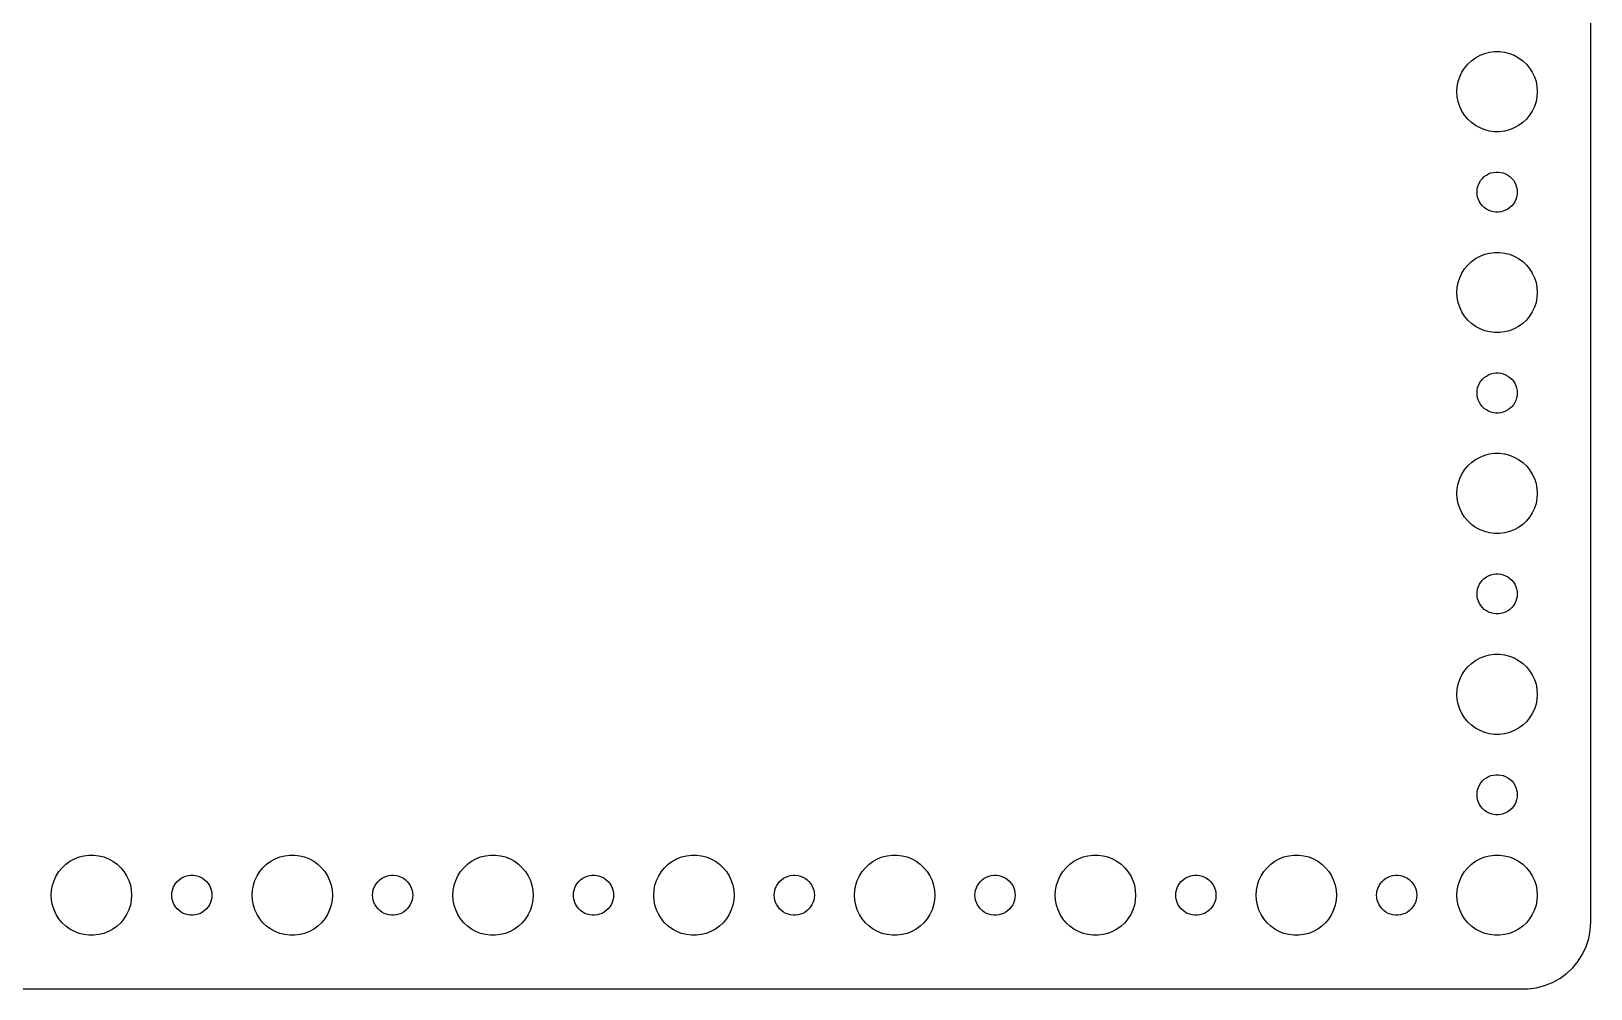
# Model space of a CAD drawing. Header units: metres. Extents: x -112 to 112, y -74 to 74.
# Drawn here: x -4.5 to 112, y -74.5 to -3 of the extents above; entities that cross this region are included whole.
import ezdxf

# ---------------------------------------------------------------- set-up
doc = ezdxf.new("R2010")
doc.units = ezdxf.units.M

msp = doc.modelspace()

# ---------------------------------------------------------------- linework, layer by layer
for p, q in [((112, -69.5), (112, 69.5)), ((103.723, -4.78551), (104.073, -4.64682)), ((104.073, -4.64682), (104.438, -4.55313)), ((104.438, -4.55313), (104.812, -4.50591)), ((104.812, -4.50591), (105.188, -4.50591)), ((105.188, -4.50591), (105.562, -4.55313)), ((105.562, -4.55313), (105.927, -4.64682)), ((105.927, -4.64682), (106.277, -4.78551)), ((102.371, -6.05473), (102.573, -5.73663)), ((102.573, -5.73663), (102.813, -5.44635)), ((102.813, -5.44635), (103.088, -5.18845)), ((103.088, -5.18845), (103.393, -4.96701)), ((103.393, -4.96701), (103.723, -4.78551)), ((106.277, -4.78551), (106.607, -4.96701)), ((106.607, -4.96701), (106.912, -5.18845)), ((106.912, -5.18845), (107.187, -5.44635)), ((107.187, -5.44635), (107.427, -5.73663)), ((107.427, -5.73663), (107.629, -6.05473)), ((102.024, -7.12399), (102.094, -6.75392)), ((102.094, -6.75392), (102.211, -6.39561)), ((102.211, -6.39561), (102.371, -6.05473)), ((107.629, -6.05473), (107.789, -6.39561)), ((107.789, -6.39561), (107.906, -6.75392)), ((107.906, -6.75392), (107.976, -7.12399)), ((102, -7.5), (102.024, -7.12399)), ((102.024, -7.87599), (102, -7.5)), ((102.094, -8.24606), (102.024, -7.87599)), ((107.976, -7.87599), (107.906, -8.24606)), ((107.976, -7.12399), (108, -7.5)), ((108, -7.5), (107.976, -7.87599)), ((102.211, -8.60437), (102.094, -8.24606)), ((102.371, -8.94525), (102.211, -8.60437)), ((102.573, -9.26335), (102.371, -8.94525)), ((102.813, -9.55363), (102.573, -9.26335)), ((107.427, -9.26335), (107.187, -9.55363)), ((107.629, -8.94525), (107.427, -9.26335)), ((107.789, -8.60437), (107.629, -8.94525)), ((107.906, -8.24606), (107.789, -8.60437)), ((103.088, -9.81154), (102.813, -9.55363)), ((103.393, -10.033), (103.088, -9.81154)), ((103.723, -10.2145), (103.393, -10.033)), ((104.073, -10.3532), (103.723, -10.2145)), ((104.438, -10.4469), (104.073, -10.3532)), ((104.812, -10.4941), (104.438, -10.4469)), ((105.562, -10.4469), (105.188, -10.4941)), ((105.927, -10.3532), (105.562, -10.4469)), ((106.277, -10.2145), (105.927, -10.3532)), ((106.607, -10.033), (106.277, -10.2145)), ((106.912, -9.81154), (106.607, -10.033)), ((107.187, -9.55363), (106.912, -9.81154)), ((105.188, -10.4941), (104.812, -10.4941)), ((103.786, -14.1183), (103.907, -13.9732)), ((103.907, -13.9732), (104.044, -13.8442)), ((104.044, -13.8442), (104.196, -13.7335)), ((104.196, -13.7335), (104.361, -13.6427)), ((104.361, -13.6427), (104.536, -13.5734)), ((104.536, -13.5734), (104.719, -13.5266)), ((104.719, -13.5266), (104.906, -13.5029)), ((104.906, -13.5029), (105.094, -13.5029)), ((105.094, -13.5029), (105.281, -13.5266)), ((105.281, -13.5266), (105.464, -13.5734)), ((105.464, -13.5734), (105.639, -13.6427)), ((105.639, -13.6427), (105.804, -13.7335)), ((105.804, -13.7335), (105.956, -13.8442)), ((105.956, -13.8442), (106.093, -13.9732)), ((106.093, -13.9732), (106.214, -14.1183)), ((103.5, -15), (103.512, -14.812)), ((103.512, -15.188), (103.5, -15)), ((103.512, -14.812), (103.547, -14.627)), ((103.547, -14.627), (103.605, -14.4478)), ((103.605, -14.4478), (103.686, -14.2774)), ((103.686, -14.2774), (103.786, -14.1183)), ((106.214, -14.1183), (106.314, -14.2774)), ((106.314, -14.2774), (106.395, -14.4478)), ((106.395, -14.4478), (106.453, -14.627)), ((106.453, -14.627), (106.488, -14.812)), ((106.488, -14.812), (106.5, -15)), ((106.5, -15), (106.488, -15.188)), ((103.547, -15.373), (103.512, -15.188)), ((103.605, -15.5522), (103.547, -15.373)), ((103.686, -15.7226), (103.605, -15.5522)), ((103.786, -15.8817), (103.686, -15.7226)), ((103.907, -16.0268), (103.786, -15.8817)), ((104.044, -16.1558), (103.907, -16.0268)), ((104.196, -16.2665), (104.044, -16.1558)), ((104.361, -16.3572), (104.196, -16.2665)), ((105.804, -16.2665), (105.639, -16.3572)), ((105.956, -16.1558), (105.804, -16.2665)), ((106.093, -16.0268), (105.956, -16.1558)), ((106.214, -15.8817), (106.093, -16.0268)), ((106.314, -15.7226), (106.214, -15.8817)), ((106.395, -15.5522), (106.314, -15.7226)), ((106.453, -15.373), (106.395, -15.5522)), ((106.488, -15.188), (106.453, -15.373)), ((104.536, -16.4266), (104.361, -16.3572)), ((104.719, -16.4734), (104.536, -16.4266)), ((104.906, -16.497), (104.719, -16.4734)), ((105.094, -16.497), (104.906, -16.497)), ((105.281, -16.4734), (105.094, -16.497)), ((105.464, -16.4266), (105.281, -16.4734)), ((105.639, -16.3572), (105.464, -16.4266)), ((103.393, -19.967), (103.723, -19.7855)), ((103.723, -19.7855), (104.073, -19.6468)), ((104.073, -19.6468), (104.438, -19.5531)), ((104.438, -19.5531), (104.812, -19.5059)), ((104.812, -19.5059), (105.188, -19.5059)), ((105.188, -19.5059), (105.562, -19.5531)), ((105.562, -19.5531), (105.927, -19.6468)), ((105.927, -19.6468), (106.277, -19.7855)), ((106.277, -19.7855), (106.607, -19.967)), ((102.371, -21.0547), (102.573, -20.7366)), ((102.573, -20.7366), (102.813, -20.4464)), ((102.813, -20.4464), (103.088, -20.1884)), ((103.088, -20.1884), (103.393, -19.967)), ((106.607, -19.967), (106.912, -20.1884)), ((106.912, -20.1884), (107.187, -20.4464)), ((107.187, -20.4464), (107.427, -20.7366)), ((107.427, -20.7366), (107.629, -21.0547)), ((102, -22.5), (102.024, -22.124)), ((102.024, -22.124), (102.094, -21.7539)), ((102.094, -21.7539), (102.211, -21.3956)), ((102.211, -21.3956), (102.371, -21.0547)), ((107.629, -21.0547), (107.789, -21.3956)), ((107.789, -21.3956), (107.906, -21.7539)), ((107.906, -21.7539), (107.976, -22.124)), ((107.976, -22.124), (108, -22.5)), ((102.024, -22.876), (102, -22.5)), ((102.094, -23.2461), (102.024, -22.876)), ((102.211, -23.6044), (102.094, -23.2461)), ((107.906, -23.2461), (107.789, -23.6044)), ((107.976, -22.876), (107.906, -23.2461)), ((108, -22.5), (107.976, -22.876)), ((102.371, -23.9453), (102.211, -23.6044)), ((102.573, -24.2634), (102.371, -23.9453)), ((102.813, -24.5536), (102.573, -24.2634)), ((107.427, -24.2634), (107.187, -24.5536)), ((107.629, -23.9453), (107.427, -24.2634)), ((107.789, -23.6044), (107.629, -23.9453)), ((103.088, -24.8115), (102.813, -24.5536)), ((103.393, -25.033), (103.088, -24.8115)), ((103.723, -25.2145), (103.393, -25.033)), ((104.073, -25.3532), (103.723, -25.2145)), ((104.438, -25.4469), (104.073, -25.3532)), ((104.812, -25.4941), (104.438, -25.4469)), ((105.188, -25.4941), (104.812, -25.4941)), ((105.562, -25.4469), (105.188, -25.4941)), ((105.927, -25.3532), (105.562, -25.4469)), ((106.277, -25.2145), (105.927, -25.3532)), ((106.607, -25.033), (106.277, -25.2145)), ((106.912, -24.8115), (106.607, -25.033)), ((107.187, -24.5536), (106.912, -24.8115)), ((103.686, -29.2774), (103.786, -29.1183)), ((103.786, -29.1183), (103.907, -28.9732)), ((103.907, -28.9732), (104.044, -28.8442)), ((104.044, -28.8442), (104.196, -28.7335)), ((104.196, -28.7335), (104.361, -28.6427)), ((104.361, -28.6427), (104.536, -28.5734)), ((104.536, -28.5734), (104.719, -28.5266)), ((104.719, -28.5266), (104.906, -28.503)), ((104.906, -28.503), (105.094, -28.503)), ((105.094, -28.503), (105.281, -28.5266)), ((105.281, -28.5266), (105.464, -28.5734)), ((105.464, -28.5734), (105.639, -28.6427)), ((105.639, -28.6427), (105.804, -28.7335)), ((105.804, -28.7335), (105.956, -28.8442)), ((105.956, -28.8442), (106.093, -28.9732)), ((106.093, -28.9732), (106.214, -29.1183)), ((106.214, -29.1183), (106.314, -29.2774)), ((103.5, -30), (103.512, -29.812)), ((103.512, -30.188), (103.5, -30)), ((103.512, -29.812), (103.547, -29.627)), ((103.547, -30.373), (103.512, -30.188)), ((103.547, -29.627), (103.605, -29.4478)), ((103.605, -29.4478), (103.686, -29.2774)), ((106.314, -29.2774), (106.395, -29.4478)), ((106.395, -29.4478), (106.453, -29.627)), ((106.453, -29.627), (106.488, -29.812)), ((106.488, -30.188), (106.453, -30.373)), ((106.488, -29.812), (106.5, -30)), ((106.5, -30), (106.488, -30.188)), ((103.605, -30.5522), (103.547, -30.373)), ((103.686, -30.7226), (103.605, -30.5522)), ((103.786, -30.8817), (103.686, -30.7226)), ((103.907, -31.0268), (103.786, -30.8817)), ((104.044, -31.1558), (103.907, -31.0268)), ((104.196, -31.2665), (104.044, -31.1558)), ((104.361, -31.3572), (104.196, -31.2665)), ((104.536, -31.4266), (104.361, -31.3572)), ((104.719, -31.4734), (104.536, -31.4266)), ((105.464, -31.4266), (105.281, -31.4734)), ((105.639, -31.3572), (105.464, -31.4266)), ((105.804, -31.2665), (105.639, -31.3572)), ((105.956, -31.1558), (105.804, -31.2665)), ((106.093, -31.0268), (105.956, -31.1558)), ((106.214, -30.8817), (106.093, -31.0268)), ((106.314, -30.7226), (106.214, -30.8817)), ((106.395, -30.5522), (106.314, -30.7226)), ((106.453, -30.373), (106.395, -30.5522)), ((104.906, -31.497), (104.719, -31.4734)), ((105.094, -31.497), (104.906, -31.497)), ((105.281, -31.4734), (105.094, -31.497)), ((103.393, -34.967), (103.723, -34.7855)), ((103.723, -34.7855), (104.073, -34.6468)), ((104.073, -34.6468), (104.438, -34.5531)), ((104.438, -34.5531), (104.812, -34.5059)), ((104.812, -34.5059), (105.188, -34.5059)), ((105.188, -34.5059), (105.562, -34.5531)), ((105.562, -34.5531), (105.927, -34.6468)), ((105.927, -34.6468), (106.277, -34.7855)), ((106.277, -34.7855), (106.607, -34.967)), ((102.211, -36.3956), (102.371, -36.0547)), ((102.371, -36.0547), (102.573, -35.7366)), ((102.573, -35.7366), (102.813, -35.4464)), ((102.813, -35.4464), (103.088, -35.1885)), ((103.088, -35.1885), (103.393, -34.967)), ((106.607, -34.967), (106.912, -35.1885)), ((106.912, -35.1885), (107.187, -35.4464)), ((107.187, -35.4464), (107.427, -35.7366)), ((107.427, -35.7366), (107.629, -36.0547)), ((107.629, -36.0547), (107.789, -36.3956)), ((102, -37.5), (102.024, -37.124)), ((102.024, -37.124), (102.094, -36.7539)), ((102.094, -36.7539), (102.211, -36.3956)), ((107.789, -36.3956), (107.906, -36.7539)), ((107.906, -36.7539), (107.976, -37.124)), ((107.976, -37.124), (108, -37.5)), ((102.024, -37.876), (102, -37.5)), ((102.094, -38.2461), (102.024, -37.876)), ((102.211, -38.6044), (102.094, -38.2461)), ((107.906, -38.2461), (107.789, -38.6044)), ((107.976, -37.876), (107.906, -38.2461)), ((108, -37.5), (107.976, -37.876)), ((102.371, -38.9453), (102.211, -38.6044)), ((102.573, -39.2634), (102.371, -38.9453)), ((102.813, -39.5536), (102.573, -39.2634)), ((103.088, -39.8115), (102.813, -39.5536)), ((107.187, -39.5536), (106.912, -39.8115)), ((107.427, -39.2634), (107.187, -39.5536)), ((107.629, -38.9453), (107.427, -39.2634)), ((107.789, -38.6044), (107.629, -38.9453)), ((103.393, -40.033), (103.088, -39.8115)), ((103.723, -40.2145), (103.393, -40.033)), ((104.073, -40.3532), (103.723, -40.2145)), ((104.438, -40.4469), (104.073, -40.3532)), ((104.812, -40.4941), (104.438, -40.4469)), ((105.188, -40.4941), (104.812, -40.4941)), ((105.562, -40.4469), (105.188, -40.4941)), ((105.927, -40.3532), (105.562, -40.4469)), ((106.277, -40.2145), (105.927, -40.3532)), ((106.607, -40.033), (106.277, -40.2145)), ((106.912, -39.8115), (106.607, -40.033)), ((103.686, -44.2774), (103.786, -44.1183)), ((103.786, -44.1183), (103.907, -43.9732)), ((103.907, -43.9732), (104.044, -43.8442)), ((104.044, -43.8442), (104.196, -43.7335)), ((104.196, -43.7335), (104.361, -43.6428)), ((104.361, -43.6428), (104.536, -43.5734)), ((104.536, -43.5734), (104.719, -43.5266)), ((104.719, -43.5266), (104.906, -43.503)), ((104.906, -43.503), (105.094, -43.503)), ((105.094, -43.503), (105.281, -43.5266)), ((105.281, -43.5266), (105.464, -43.5734)), ((105.464, -43.5734), (105.639, -43.6428)), ((105.639, -43.6428), (105.804, -43.7335)), ((105.804, -43.7335), (105.956, -43.8442)), ((105.956, -43.8442), (106.093, -43.9732)), ((106.093, -43.9732), (106.214, -44.1183)), ((106.214, -44.1183), (106.314, -44.2774)), ((103.5, -45), (103.512, -44.812)), ((103.512, -45.188), (103.5, -45)), ((103.512, -44.812), (103.547, -44.627)), ((103.547, -45.373), (103.512, -45.188)), ((103.547, -44.627), (103.605, -44.4478)), ((103.605, -45.5522), (103.547, -45.373)), ((103.605, -44.4478), (103.686, -44.2774)), ((106.314, -44.2774), (106.395, -44.4478)), ((106.395, -44.4478), (106.453, -44.627)), ((106.453, -45.373), (106.395, -45.5522)), ((106.453, -44.627), (106.488, -44.812)), ((106.488, -45.188), (106.453, -45.373)), ((106.488, -44.812), (106.5, -45)), ((106.5, -45), (106.488, -45.188)), ((103.686, -45.7226), (103.605, -45.5522)), ((103.786, -45.8817), (103.686, -45.7226)), ((103.907, -46.0268), (103.786, -45.8817)), ((104.044, -46.1558), (103.907, -46.0268)), ((104.196, -46.2665), (104.044, -46.1558)), ((104.361, -46.3572), (104.196, -46.2665)), ((104.536, -46.4266), (104.361, -46.3572)), ((104.719, -46.4734), (104.536, -46.4266)), ((104.906, -46.497), (104.719, -46.4734)), ((105.094, -46.497), (104.906, -46.497)), ((105.281, -46.4734), (105.094, -46.497)), ((105.464, -46.4266), (105.281, -46.4734)), ((105.639, -46.3572), (105.464, -46.4266)), ((105.804, -46.2665), (105.639, -46.3572)), ((105.956, -46.1558), (105.804, -46.2665)), ((106.093, -46.0268), (105.956, -46.1558)), ((106.214, -45.8817), (106.093, -46.0268)), ((106.314, -45.7226), (106.214, -45.8817)), ((106.395, -45.5522), (106.314, -45.7226)), ((103.088, -50.1885), (103.393, -49.967)), ((103.393, -49.967), (103.723, -49.7855)), ((103.723, -49.7855), (104.073, -49.6468)), ((104.073, -49.6468), (104.438, -49.5531)), ((104.438, -49.5531), (104.812, -49.5059)), ((104.812, -49.5059), (105.188, -49.5059)), ((105.188, -49.5059), (105.562, -49.5531)), ((105.562, -49.5531), (105.927, -49.6468)), ((105.927, -49.6468), (106.277, -49.7855)), ((106.277, -49.7855), (106.607, -49.967)), ((106.607, -49.967), (106.912, -50.1885)), ((102.211, -51.3956), (102.371, -51.0547)), ((102.371, -51.0547), (102.573, -50.7366)), ((102.573, -50.7366), (102.813, -50.4464)), ((102.813, -50.4464), (103.088, -50.1885)), ((106.912, -50.1885), (107.187, -50.4464)), ((107.187, -50.4464), (107.427, -50.7366)), ((107.427, -50.7366), (107.629, -51.0547)), ((107.629, -51.0547), (107.789, -51.3956)), ((102, -52.5), (102.024, -52.124)), ((102.024, -52.124), (102.094, -51.7539)), ((102.094, -51.7539), (102.211, -51.3956)), ((107.789, -51.3956), (107.906, -51.7539)), ((107.906, -51.7539), (107.976, -52.124)), ((107.976, -52.124), (108, -52.5)), ((102.024, -52.876), (102, -52.5)), ((102.094, -53.2461), (102.024, -52.876)), ((102.211, -53.6044), (102.094, -53.2461)), ((107.906, -53.2461), (107.789, -53.6044)), ((107.976, -52.876), (107.906, -53.2461)), ((108, -52.5), (107.976, -52.876)), ((102.371, -53.9453), (102.211, -53.6044)), ((102.573, -54.2634), (102.371, -53.9453)), ((102.813, -54.5536), (102.573, -54.2634)), ((103.088, -54.8115), (102.813, -54.5536)), ((107.187, -54.5536), (106.912, -54.8115)), ((107.427, -54.2634), (107.187, -54.5536)), ((107.629, -53.9453), (107.427, -54.2634)), ((107.789, -53.6044), (107.629, -53.9453)), ((103.393, -55.033), (103.088, -54.8115)), ((103.723, -55.2145), (103.393, -55.033)), ((104.073, -55.3532), (103.723, -55.2145)), ((104.438, -55.4469), (104.073, -55.3532)), ((104.812, -55.4941), (104.438, -55.4469)), ((105.188, -55.4941), (104.812, -55.4941)), ((105.562, -55.4469), (105.188, -55.4941)), ((105.927, -55.3532), (105.562, -55.4469)), ((106.277, -55.2145), (105.927, -55.3532)), ((106.607, -55.033), (106.277, -55.2145)), ((106.912, -54.8115), (106.607, -55.033)), ((103.605, -59.4478), (103.686, -59.2774)), ((103.686, -59.2774), (103.786, -59.1183)), ((103.786, -59.1183), (103.907, -58.9732)), ((103.907, -58.9732), (104.044, -58.8442)), ((104.044, -58.8442), (104.196, -58.7335)), ((104.196, -58.7335), (104.361, -58.6428)), ((104.361, -58.6428), (104.536, -58.5734)), ((104.536, -58.5734), (104.719, -58.5266)), ((104.719, -58.5266), (104.906, -58.503)), ((104.906, -58.503), (105.094, -58.503)), ((105.094, -58.503), (105.281, -58.5266)), ((105.281, -58.5266), (105.464, -58.5734)), ((105.464, -58.5734), (105.639, -58.6428)), ((105.639, -58.6428), (105.804, -58.7335)), ((105.804, -58.7335), (105.956, -58.8442)), ((105.956, -58.8442), (106.093, -58.9732)), ((106.093, -58.9732), (106.214, -59.1183)), ((106.214, -59.1183), (106.314, -59.2774)), ((106.314, -59.2774), (106.395, -59.4478)), ((103.5, -60), (103.512, -59.812)), ((103.512, -60.188), (103.5, -60)), ((103.512, -59.812), (103.547, -59.627)), ((103.547, -60.373), (103.512, -60.188)), ((103.547, -59.627), (103.605, -59.4478)), ((103.605, -60.5522), (103.547, -60.373)), ((103.686, -60.7226), (103.605, -60.5522)), ((106.395, -60.5522), (106.314, -60.7226)), ((106.395, -59.4478), (106.453, -59.627)), ((106.453, -60.373), (106.395, -60.5522)), ((106.453, -59.627), (106.488, -59.812)), ((106.488, -60.188), (106.453, -60.373)), ((106.488, -59.812), (106.5, -60)), ((106.5, -60), (106.488, -60.188)), ((103.786, -60.8817), (103.686, -60.7226)), ((103.907, -61.0268), (103.786, -60.8817)), ((104.044, -61.1558), (103.907, -61.0268)), ((104.196, -61.2665), (104.044, -61.1558)), ((104.361, -61.3572), (104.196, -61.2665)), ((104.536, -61.4266), (104.361, -61.3572)), ((104.719, -61.4734), (104.536, -61.4266)), ((104.906, -61.497), (104.719, -61.4734)), ((105.094, -61.497), (104.906, -61.497)), ((105.281, -61.4734), (105.094, -61.497)), ((105.464, -61.4266), (105.281, -61.4734)), ((105.639, -61.3572), (105.464, -61.4266)), ((105.804, -61.2665), (105.639, -61.3572)), ((105.956, -61.1558), (105.804, -61.2665)), ((106.093, -61.0268), (105.956, -61.1558)), ((106.214, -60.8817), (106.093, -61.0268)), ((106.314, -60.7226), (106.214, -60.8817)), ((-2.1869, -65.4464), (-1.91226, -65.1885)), ((-1.91226, -65.1885), (-1.60747, -64.967)), ((-1.60747, -64.967), (-1.27733, -64.7855)), ((-1.27733, -64.7855), (-0.92705, -64.6468)), ((-0.92705, -64.6468), (-0.56213, -64.5531)), ((-0.56213, -64.5531), (-0.18837, -64.5059)), ((-0.18837, -64.5059), (0.18837, -64.5059)), ((0.18837, -64.5059), (0.56213, -64.5531)), ((0.56213, -64.5531), (0.92705, -64.6468)), ((0.92705, -64.6468), (1.27733, -64.7855)), ((1.27733, -64.7855), (1.60747, -64.967)), ((1.60747, -64.967), (1.91226, -65.1885)), ((1.91226, -65.1885), (2.1869, -65.4464)), ((12.8131, -65.4464), (13.0877, -65.1885)), ((13.0877, -65.1885), (13.3925, -64.967)), ((13.3925, -64.967), (13.7227, -64.7855)), ((13.7227, -64.7855), (14.0729, -64.6468)), ((14.0729, -64.6468), (14.4379, -64.5531)), ((14.4379, -64.5531), (14.8116, -64.5059)), ((14.8116, -64.5059), (15.1884, -64.5059)), ((15.1884, -64.5059), (15.5621, -64.5531)), ((15.5621, -64.5531), (15.927, -64.6468)), ((15.927, -64.6468), (16.2773, -64.7855)), ((16.2773, -64.7855), (16.6075, -64.967)), ((16.6075, -64.967), (16.9123, -65.1885)), ((16.9123, -65.1885), (17.1869, -65.4464)), ((27.8131, -65.4464), (28.0877, -65.1885)), ((28.0877, -65.1885), (28.3925, -64.967)), ((28.3925, -64.967), (28.7227, -64.7855)), ((28.7227, -64.7855), (29.0729, -64.6468)), ((29.0729, -64.6468), (29.4379, -64.5531)), ((29.4379, -64.5531), (29.8116, -64.5059)), ((29.8116, -64.5059), (30.1884, -64.5059)), ((30.1884, -64.5059), (30.5621, -64.5531)), ((30.5621, -64.5531), (30.927, -64.6468)), ((30.927, -64.6468), (31.2773, -64.7855)), ((31.2773, -64.7855), (31.6075, -64.967)), ((31.6075, -64.967), (31.9123, -65.1885)), ((31.9123, -65.1885), (32.1869, -65.4464)), ((42.8131, -65.4464), (43.0877, -65.1885)), ((43.0877, -65.1885), (43.3925, -64.967)), ((43.3925, -64.967), (43.7227, -64.7855)), ((43.7227, -64.7855), (44.0729, -64.6468)), ((44.0729, -64.6468), (44.4379, -64.5531)), ((44.4379, -64.5531), (44.8116, -64.5059)), ((44.8116, -64.5059), (45.1884, -64.5059)), ((45.1884, -64.5059), (45.5621, -64.5531)), ((45.5621, -64.5531), (45.927, -64.6468)), ((45.927, -64.6468), (46.2773, -64.7855)), ((46.2773, -64.7855), (46.6075, -64.967)), ((46.6075, -64.967), (46.9123, -65.1885)), ((46.9123, -65.1885), (47.1869, -65.4464)), ((57.8131, -65.4464), (58.0877, -65.1885)), ((58.0877, -65.1885), (58.3925, -64.967)), ((58.3925, -64.967), (58.7227, -64.7855)), ((58.7227, -64.7855), (59.0729, -64.6468)), ((59.0729, -64.6468), (59.4379, -64.5531)), ((59.4379, -64.5531), (59.8116, -64.5059)), ((59.8116, -64.5059), (60.1884, -64.5059)), ((60.1884, -64.5059), (60.5621, -64.5531)), ((60.5621, -64.5531), (60.927, -64.6468)), ((60.927, -64.6468), (61.2773, -64.7855)), ((61.2773, -64.7855), (61.6075, -64.967)), ((61.6075, -64.967), (61.9123, -65.1885)), ((61.9123, -65.1885), (62.1869, -65.4464)), ((72.8131, -65.4464), (73.0877, -65.1885)), ((73.0877, -65.1885), (73.3925, -64.967)), ((73.3925, -64.967), (73.7227, -64.7855)), ((73.7227, -64.7855), (74.073, -64.6468)), ((74.073, -64.6468), (74.4379, -64.5531)), ((74.4379, -64.5531), (74.8116, -64.5059)), ((74.8116, -64.5059), (75.1884, -64.5059)), ((75.1884, -64.5059), (75.5621, -64.5531)), ((75.5621, -64.5531), (75.927, -64.6468)), ((75.927, -64.6468), (76.2773, -64.7855)), ((76.2773, -64.7855), (76.6075, -64.967)), ((76.6075, -64.967), (76.9123, -65.1885)), ((76.9123, -65.1885), (77.1869, -65.4464)), ((87.8131, -65.4464), (88.0877, -65.1885)), ((88.0877, -65.1885), (88.3925, -64.967)), ((88.3925, -64.967), (88.7227, -64.7855)), ((88.7227, -64.7855), (89.073, -64.6468)), ((89.073, -64.6468), (89.4379, -64.5531)), ((89.4379, -64.5531), (89.8116, -64.5059)), ((89.8116, -64.5059), (90.1884, -64.5059)), ((90.1884, -64.5059), (90.5621, -64.5531)), ((90.5621, -64.5531), (90.927, -64.6468)), ((90.927, -64.6468), (91.2773, -64.7855)), ((91.2773, -64.7855), (91.6075, -64.967)), ((91.6075, -64.967), (91.9123, -65.1885)), ((91.9123, -65.1885), (92.1869, -65.4464)), ((102.813, -65.4464), (103.088, -65.1885)), ((103.088, -65.1885), (103.393, -64.967)), ((103.393, -64.967), (103.723, -64.7855)), ((103.723, -64.7855), (104.073, -64.6468)), ((104.073, -64.6468), (104.438, -64.5531)), ((104.438, -64.5531), (104.812, -64.5059)), ((104.812, -64.5059), (105.188, -64.5059)), ((105.188, -64.5059), (105.562, -64.5531)), ((105.562, -64.5531), (105.927, -64.6468)), ((105.927, -64.6468), (106.277, -64.7855)), ((106.277, -64.7855), (106.607, -64.967)), ((106.607, -64.967), (106.912, -65.1885)), ((106.912, -65.1885), (107.187, -65.4464)), ((-2.90575, -66.7539), (-2.78932, -66.3956)), ((-2.78932, -66.3956), (-2.62891, -66.0547)), ((-2.62891, -66.0547), (-2.42705, -65.7366)), ((-2.42705, -65.7366), (-2.1869, -65.4464)), ((2.1869, -65.4464), (2.42705, -65.7366)), ((2.42705, -65.7366), (2.62891, -66.0547)), ((2.62891, -66.0547), (2.78932, -66.3956)), ((2.78932, -66.3956), (2.90575, -66.7539)), ((6.40654, -66.4732), (6.54385, -66.3442)), ((6.54385, -66.3442), (6.69626, -66.2335)), ((6.69626, -66.2335), (6.86133, -66.1428)), ((6.86133, -66.1428), (7.03647, -66.0734)), ((7.03647, -66.0734), (7.21892, -66.0266)), ((7.21892, -66.0266), (7.40581, -66.003)), ((7.40581, -66.003), (7.59418, -66.003)), ((7.59418, -66.003), (7.78107, -66.0266)), ((7.78107, -66.0266), (7.96352, -66.0734)), ((7.96352, -66.0734), (8.13866, -66.1428)), ((8.13866, -66.1428), (8.30373, -66.2335)), ((8.30373, -66.2335), (8.45613, -66.3442)), ((8.45613, -66.3442), (8.59344, -66.4732)), ((12.0942, -66.7539), (12.2107, -66.3956)), ((12.2107, -66.3956), (12.3711, -66.0547)), ((12.3711, -66.0547), (12.5729, -65.7366)), ((12.5729, -65.7366), (12.8131, -65.4464)), ((17.1869, -65.4464), (17.427, -65.7366)), ((17.427, -65.7366), (17.6289, -66.0547)), ((17.6289, -66.0547), (17.7893, -66.3956)), ((17.7893, -66.3956), (17.9057, -66.7539)), ((21.4065, -66.4732), (21.5439, -66.3442)), ((21.5439, -66.3442), (21.6963, -66.2335)), ((21.6963, -66.2335), (21.8613, -66.1428)), ((21.8613, -66.1428), (22.0365, -66.0734)), ((22.0365, -66.0734), (22.2189, -66.0266)), ((22.2189, -66.0266), (22.4058, -66.003)), ((22.4058, -66.003), (22.5942, -66.003)), ((22.5942, -66.003), (22.7811, -66.0266)), ((22.7811, -66.0266), (22.9635, -66.0734)), ((22.9635, -66.0734), (23.1387, -66.1428)), ((23.1387, -66.1428), (23.3037, -66.2335)), ((23.3037, -66.2335), (23.4561, -66.3442)), ((23.4561, -66.3442), (23.5934, -66.4732)), ((27.0942, -66.7539), (27.2107, -66.3956)), ((27.2107, -66.3956), (27.3711, -66.0547)), ((27.3711, -66.0547), (27.5729, -65.7366)), ((27.5729, -65.7366), (27.8131, -65.4464)), ((32.1869, -65.4464), (32.427, -65.7366)), ((32.427, -65.7366), (32.6289, -66.0547)), ((32.6289, -66.0547), (32.7893, -66.3956)), ((32.7893, -66.3956), (32.9057, -66.7539)), ((36.4065, -66.4732), (36.5439, -66.3442)), ((36.5439, -66.3442), (36.6963, -66.2335)), ((36.6963, -66.2335), (36.8613, -66.1428)), ((36.8613, -66.1428), (37.0365, -66.0734)), ((37.0365, -66.0734), (37.2189, -66.0266)), ((37.2189, -66.0266), (37.4058, -66.003)), ((37.4058, -66.003), (37.5942, -66.003)), ((37.5942, -66.003), (37.7811, -66.0266)), ((37.7811, -66.0266), (37.9635, -66.0734)), ((37.9635, -66.0734), (38.1387, -66.1428)), ((38.1387, -66.1428), (38.3037, -66.2335)), ((38.3037, -66.2335), (38.4561, -66.3442)), ((38.4561, -66.3442), (38.5934, -66.4732)), ((42.0942, -66.7539), (42.2107, -66.3956)), ((42.2107, -66.3956), (42.3711, -66.0547)), ((42.3711, -66.0547), (42.5729, -65.7366)), ((42.5729, -65.7366), (42.8131, -65.4464)), ((47.1869, -65.4464), (47.427, -65.7366)), ((47.427, -65.7366), (47.6289, -66.0547)), ((47.6289, -66.0547), (47.7893, -66.3956)), ((47.7893, -66.3956), (47.9057, -66.7539)), ((51.4065, -66.4732), (51.5439, -66.3442)), ((51.5439, -66.3442), (51.6963, -66.2335)), ((51.6963, -66.2335), (51.8613, -66.1428)), ((51.8613, -66.1428), (52.0365, -66.0734)), ((52.0365, -66.0734), (52.2189, -66.0266)), ((52.2189, -66.0266), (52.4058, -66.003)), ((52.4058, -66.003), (52.5942, -66.003)), ((52.5942, -66.003), (52.7811, -66.0266)), ((52.7811, -66.0266), (52.9635, -66.0734)), ((52.9635, -66.0734), (53.1387, -66.1428)), ((53.1387, -66.1428), (53.3037, -66.2335)), ((53.3037, -66.2335), (53.4561, -66.3442)), ((53.4561, -66.3442), (53.5934, -66.4732)), ((57.0942, -66.7539), (57.2107, -66.3956)), ((57.2107, -66.3956), (57.3711, -66.0547)), ((57.3711, -66.0547), (57.5729, -65.7366)), ((57.5729, -65.7366), (57.8131, -65.4464)), ((62.1869, -65.4464), (62.427, -65.7366)), ((62.427, -65.7366), (62.6289, -66.0547)), ((62.6289, -66.0547), (62.7893, -66.3956)), ((62.7893, -66.3956), (62.9057, -66.7539)), ((66.4065, -66.4732), (66.5439, -66.3442)), ((66.5439, -66.3442), (66.6963, -66.2335)), ((66.6963, -66.2335), (66.8613, -66.1428)), ((66.8613, -66.1428), (67.0365, -66.0734)), ((67.0365, -66.0734), (67.2189, -66.0266)), ((67.2189, -66.0266), (67.4058, -66.003)), ((67.4058, -66.003), (67.5942, -66.003)), ((67.5942, -66.003), (67.7811, -66.0266)), ((67.7811, -66.0266), (67.9635, -66.0734)), ((67.9635, -66.0734), (68.1387, -66.1428)), ((68.1387, -66.1428), (68.3037, -66.2335)), ((68.3037, -66.2335), (68.4561, -66.3442)), ((68.4561, -66.3442), (68.5934, -66.4732)), ((72.0943, -66.7539), (72.2107, -66.3956)), ((72.2107, -66.3956), (72.3711, -66.0547)), ((72.3711, -66.0547), (72.573, -65.7366)), ((72.573, -65.7366), (72.8131, -65.4464)), ((77.1869, -65.4464), (77.427, -65.7366)), ((77.427, -65.7366), (77.6289, -66.0547)), ((77.6289, -66.0547), (77.7893, -66.3956)), ((77.7893, -66.3956), (77.9057, -66.7539)), ((81.4065, -66.4732), (81.5439, -66.3442)), ((81.5439, -66.3442), (81.6963, -66.2335)), ((81.6963, -66.2335), (81.8613, -66.1428)), ((81.8613, -66.1428), (82.0365, -66.0734)), ((82.0365, -66.0734), (82.2189, -66.0266)), ((82.2189, -66.0266), (82.4058, -66.003)), ((82.4058, -66.003), (82.5942, -66.003)), ((82.5942, -66.003), (82.7811, -66.0266)), ((82.7811, -66.0266), (82.9635, -66.0734)), ((82.9635, -66.0734), (83.1387, -66.1428)), ((83.1387, -66.1428), (83.3037, -66.2335)), ((83.3037, -66.2335), (83.4561, -66.3442)), ((83.4561, -66.3442), (83.5934, -66.4732)), ((87.0943, -66.7539), (87.2107, -66.3956)), ((87.2107, -66.3956), (87.3711, -66.0547)), ((87.3711, -66.0547), (87.573, -65.7366)), ((87.573, -65.7366), (87.8131, -65.4464)), ((92.1869, -65.4464), (92.427, -65.7366)), ((92.427, -65.7366), (92.6289, -66.0547)), ((92.6289, -66.0547), (92.7893, -66.3956)), ((92.7893, -66.3956), (92.9057, -66.7539)), ((96.4065, -66.4732), (96.5439, -66.3442)), ((96.5439, -66.3442), (96.6963, -66.2335)), ((96.6963, -66.2335), (96.8613, -66.1428)), ((96.8613, -66.1428), (97.0365, -66.0734)), ((97.0365, -66.0734), (97.2189, -66.0266)), ((97.2189, -66.0266), (97.4058, -66.003)), ((97.4058, -66.003), (97.5942, -66.003)), ((97.5942, -66.003), (97.7811, -66.0266)), ((97.7811, -66.0266), (97.9635, -66.0734)), ((97.9635, -66.0734), (98.1387, -66.1428)), ((98.1387, -66.1428), (98.3037, -66.2335)), ((98.3037, -66.2335), (98.4561, -66.3442)), ((98.4561, -66.3442), (98.5934, -66.4732)), ((102.094, -66.7539), (102.211, -66.3956)), ((102.211, -66.3956), (102.371, -66.0547)), ((102.371, -66.0547), (102.573, -65.7366)), ((102.573, -65.7366), (102.813, -65.4464)), ((107.187, -65.4464), (107.427, -65.7366)), ((107.427, -65.7366), (107.629, -66.0547)), ((107.629, -66.0547), (107.789, -66.3956)), ((107.789, -66.3956), (107.906, -66.7539)), ((-3, -67.5), (-2.97633, -67.124)), ((-2.97633, -67.876), (-3, -67.5)), ((-2.97633, -67.124), (-2.90575, -66.7539)), ((2.90575, -66.7539), (2.97633, -67.124)), ((2.97633, -67.124), (3, -67.5)), ((3, -67.5), (2.97633, -67.876)), ((6, -67.5), (6.01183, -67.312)), ((6.01183, -67.688), (6, -67.5)), ((6.01183, -67.312), (6.04712, -67.127)), ((6.04712, -67.127), (6.10533, -66.9478)), ((6.10533, -66.9478), (6.18553, -66.7774)), ((6.18553, -66.7774), (6.28647, -66.6183)), ((6.28647, -66.6183), (6.40654, -66.4732)), ((8.59344, -66.4732), (8.71352, -66.6183)), ((8.71352, -66.6183), (8.81445, -66.7774)), ((8.81445, -66.7774), (8.89465, -66.9478)), ((8.89465, -66.9478), (8.95287, -67.127)), ((8.95287, -67.127), (8.98816, -67.312)), ((8.98816, -67.312), (9, -67.5)), ((9, -67.5), (8.98816, -67.688)), ((12, -67.5), (12.0237, -67.124)), ((12.0237, -67.876), (12, -67.5)), ((12.0237, -67.124), (12.0942, -66.7539)), ((17.9057, -66.7539), (17.9763, -67.124)), ((17.9763, -67.124), (18, -67.5)), ((18, -67.5), (17.9763, -67.876)), ((21, -67.5), (21.0118, -67.312)), ((21.0118, -67.688), (21, -67.5)), ((21.0118, -67.312), (21.0471, -67.127)), ((21.0471, -67.127), (21.1053, -66.9478)), ((21.1053, -66.9478), (21.1855, -66.7774)), ((21.1855, -66.7774), (21.2865, -66.6183)), ((21.2865, -66.6183), (21.4065, -66.4732)), ((23.5934, -66.4732), (23.7135, -66.6183)), ((23.7135, -66.6183), (23.8145, -66.7774)), ((23.8145, -66.7774), (23.8947, -66.9478)), ((23.8947, -66.9478), (23.9529, -67.127)), ((23.9529, -67.127), (23.9882, -67.312)), ((23.9882, -67.312), (24, -67.5)), ((24, -67.5), (23.9882, -67.688)), ((27, -67.5), (27.0237, -67.124)), ((27.0237, -67.876), (27, -67.5)), ((27.0237, -67.124), (27.0942, -66.7539)), ((32.9057, -66.7539), (32.9763, -67.124)), ((32.9763, -67.124), (33, -67.5)), ((33, -67.5), (32.9763, -67.876)), ((36, -67.5), (36.0118, -67.312)), ((36.0118, -67.688), (36, -67.5)), ((36.0118, -67.312), (36.0471, -67.127)), ((36.0471, -67.127), (36.1053, -66.9478)), ((36.1053, -66.9478), (36.1855, -66.7774)), ((36.1855, -66.7774), (36.2865, -66.6183)), ((36.2865, -66.6183), (36.4065, -66.4732)), ((38.5934, -66.4732), (38.7135, -66.6183)), ((38.7135, -66.6183), (38.8145, -66.7774)), ((38.8145, -66.7774), (38.8947, -66.9478)), ((38.8947, -66.9478), (38.9529, -67.127)), ((38.9529, -67.127), (38.9882, -67.312)), ((38.9882, -67.312), (39, -67.5)), ((39, -67.5), (38.9882, -67.688)), ((42, -67.5), (42.0237, -67.124)), ((42.0237, -67.876), (42, -67.5)), ((42.0237, -67.124), (42.0942, -66.7539)), ((47.9057, -66.7539), (47.9763, -67.124)), ((47.9763, -67.124), (48, -67.5)), ((48, -67.5), (47.9763, -67.876)), ((51, -67.5), (51.0118, -67.312)), ((51.0118, -67.688), (51, -67.5)), ((51.0118, -67.312), (51.0471, -67.127)), ((51.0471, -67.127), (51.1053, -66.9478)), ((51.1053, -66.9478), (51.1855, -66.7774)), ((51.1855, -66.7774), (51.2865, -66.6183)), ((51.2865, -66.6183), (51.4065, -66.4732)), ((53.5934, -66.4732), (53.7135, -66.6183)), ((53.7135, -66.6183), (53.8145, -66.7774)), ((53.8145, -66.7774), (53.8947, -66.9478)), ((53.8947, -66.9478), (53.9529, -67.127)), ((53.9529, -67.127), (53.9882, -67.312)), ((53.9882, -67.312), (54, -67.5)), ((54, -67.5), (53.9882, -67.688)), ((57, -67.5), (57.0237, -67.124)), ((57.0237, -67.876), (57, -67.5)), ((57.0237, -67.124), (57.0942, -66.7539)), ((62.9057, -66.7539), (62.9763, -67.124)), ((62.9763, -67.124), (63, -67.5)), ((63, -67.5), (62.9763, -67.876)), ((66, -67.5), (66.0118, -67.312)), ((66.0118, -67.688), (66, -67.5)), ((66.0118, -67.312), (66.0471, -67.127)), ((66.0471, -67.127), (66.1053, -66.9478)), ((66.1053, -66.9478), (66.1855, -66.7774)), ((66.1855, -66.7774), (66.2865, -66.6183)), ((66.2865, -66.6183), (66.4065, -66.4732)), ((68.5934, -66.4732), (68.7135, -66.6183)), ((68.7135, -66.6183), (68.8145, -66.7774)), ((68.8145, -66.7774), (68.8947, -66.9478)), ((68.8947, -66.9478), (68.9529, -67.127)), ((68.9529, -67.127), (68.9882, -67.312)), ((68.9882, -67.312), (69, -67.5)), ((69, -67.5), (68.9882, -67.688)), ((72, -67.5), (72.0237, -67.124)), ((72.0237, -67.876), (72, -67.5)), ((72.0237, -67.124), (72.0943, -66.7539)), ((77.9057, -66.7539), (77.9763, -67.124)), ((77.9763, -67.124), (78, -67.5)), ((78, -67.5), (77.9763, -67.876)), ((81, -67.5), (81.0118, -67.312)), ((81.0118, -67.688), (81, -67.5)), ((81.0118, -67.312), (81.0471, -67.127)), ((81.0471, -67.127), (81.1053, -66.9478)), ((81.1053, -66.9478), (81.1855, -66.7774)), ((81.1855, -66.7774), (81.2865, -66.6183)), ((81.2865, -66.6183), (81.4065, -66.4732)), ((83.5934, -66.4732), (83.7135, -66.6183)), ((83.7135, -66.6183), (83.8145, -66.7774)), ((83.8145, -66.7774), (83.8947, -66.9478)), ((83.8947, -66.9478), (83.9529, -67.127)), ((83.9529, -67.127), (83.9882, -67.312)), ((83.9882, -67.312), (84, -67.5)), ((84, -67.5), (83.9882, -67.688)), ((87, -67.5), (87.0237, -67.124)), ((87.0237, -67.876), (87, -67.5)), ((87.0237, -67.124), (87.0943, -66.7539)), ((92.9057, -66.7539), (92.9763, -67.124)), ((92.9763, -67.124), (93, -67.5)), ((93, -67.5), (92.9763, -67.876)), ((96, -67.5), (96.0118, -67.312)), ((96.0118, -67.688), (96, -67.5)), ((96.0118, -67.312), (96.0471, -67.127)), ((96.0471, -67.127), (96.1053, -66.9478)), ((96.1053, -66.9478), (96.1855, -66.7774)), ((96.1855, -66.7774), (96.2865, -66.6183)), ((96.2865, -66.6183), (96.4065, -66.4732)), ((98.5934, -66.4732), (98.7135, -66.6183)), ((98.7135, -66.6183), (98.8145, -66.7774)), ((98.8145, -66.7774), (98.8947, -66.9478)), ((98.8947, -66.9478), (98.9529, -67.127)), ((98.9529, -67.127), (98.9882, -67.312)), ((98.9882, -67.312), (99, -67.5)), ((99, -67.5), (98.9882, -67.688)), ((102, -67.5), (102.024, -67.124)), ((102.024, -67.876), (102, -67.5)), ((102.024, -67.124), (102.094, -66.7539)), ((107.906, -66.7539), (107.976, -67.124)), ((107.976, -67.124), (108, -67.5)), ((108, -67.5), (107.976, -67.876)), ((-2.90575, -68.2461), (-2.97633, -67.876)), ((-2.78932, -68.6044), (-2.90575, -68.2461)), ((-2.62891, -68.9453), (-2.78932, -68.6044)), ((2.78932, -68.6044), (2.62891, -68.9453)), ((2.90575, -68.2461), (2.78932, -68.6044)), ((2.97633, -67.876), (2.90575, -68.2461)), ((6.04712, -67.873), (6.01183, -67.688)), ((6.10533, -68.0522), (6.04712, -67.873)), ((6.18553, -68.2226), (6.10533, -68.0522)), ((6.28647, -68.3817), (6.18553, -68.2226)), ((6.40654, -68.5268), (6.28647, -68.3817)), ((6.54385, -68.6558), (6.40654, -68.5268)), ((6.69626, -68.7665), (6.54385, -68.6558)), ((8.45613, -68.6558), (8.30373, -68.7665)), ((8.59344, -68.5268), (8.45613, -68.6558)), ((8.71352, -68.3817), (8.59344, -68.5268)), ((8.81445, -68.2226), (8.71352, -68.3817)), ((8.89465, -68.0522), (8.81445, -68.2226)), ((8.95287, -67.873), (8.89465, -68.0522)), ((8.98816, -67.688), (8.95287, -67.873)), ((12.0942, -68.2461), (12.0237, -67.876)), ((12.2107, -68.6044), (12.0942, -68.2461)), ((12.3711, -68.9453), (12.2107, -68.6044)), ((17.7893, -68.6044), (17.6289, -68.9453)), ((17.9057, -68.2461), (17.7893, -68.6044)), ((17.9763, -67.876), (17.9057, -68.2461)), ((21.0471, -67.873), (21.0118, -67.688)), ((21.1053, -68.0522), (21.0471, -67.873)), ((21.1855, -68.2226), (21.1053, -68.0522)), ((21.2865, -68.3817), (21.1855, -68.2226)), ((21.4065, -68.5268), (21.2865, -68.3817)), ((21.5439, -68.6558), (21.4065, -68.5268)), ((21.6963, -68.7665), (21.5439, -68.6558)), ((23.4561, -68.6558), (23.3037, -68.7665)), ((23.5934, -68.5268), (23.4561, -68.6558)), ((23.7135, -68.3817), (23.5934, -68.5268)), ((23.8145, -68.2226), (23.7135, -68.3817)), ((23.8947, -68.0522), (23.8145, -68.2226)), ((23.9529, -67.873), (23.8947, -68.0522)), ((23.9882, -67.688), (23.9529, -67.873)), ((27.0942, -68.2461), (27.0237, -67.876)), ((27.2107, -68.6044), (27.0942, -68.2461)), ((27.3711, -68.9453), (27.2107, -68.6044)), ((32.7893, -68.6044), (32.6289, -68.9453)), ((32.9057, -68.2461), (32.7893, -68.6044)), ((32.9763, -67.876), (32.9057, -68.2461)), ((36.0471, -67.873), (36.0118, -67.688)), ((36.1053, -68.0522), (36.0471, -67.873)), ((36.1855, -68.2226), (36.1053, -68.0522)), ((36.2865, -68.3817), (36.1855, -68.2226)), ((36.4065, -68.5268), (36.2865, -68.3817)), ((36.5439, -68.6558), (36.4065, -68.5268)), ((36.6963, -68.7665), (36.5439, -68.6558)), ((38.4561, -68.6558), (38.3037, -68.7665)), ((38.5934, -68.5268), (38.4561, -68.6558)), ((38.7135, -68.3817), (38.5934, -68.5268)), ((38.8145, -68.2226), (38.7135, -68.3817)), ((38.8947, -68.0522), (38.8145, -68.2226)), ((38.9529, -67.873), (38.8947, -68.0522)), ((38.9882, -67.688), (38.9529, -67.873)), ((42.0942, -68.2461), (42.0237, -67.876)), ((42.2107, -68.6044), (42.0942, -68.2461)), ((42.3711, -68.9453), (42.2107, -68.6044)), ((47.7893, -68.6044), (47.6289, -68.9453)), ((47.9057, -68.2461), (47.7893, -68.6044)), ((47.9763, -67.876), (47.9057, -68.2461)), ((51.0471, -67.873), (51.0118, -67.688)), ((51.1053, -68.0522), (51.0471, -67.873)), ((51.1855, -68.2226), (51.1053, -68.0522)), ((51.2865, -68.3817), (51.1855, -68.2226)), ((51.4065, -68.5268), (51.2865, -68.3817)), ((51.5439, -68.6558), (51.4065, -68.5268)), ((51.6963, -68.7665), (51.5439, -68.6558)), ((53.4561, -68.6558), (53.3037, -68.7665)), ((53.5934, -68.5268), (53.4561, -68.6558)), ((53.7135, -68.3817), (53.5934, -68.5268)), ((53.8145, -68.2226), (53.7135, -68.3817)), ((53.8947, -68.0522), (53.8145, -68.2226)), ((53.9529, -67.873), (53.8947, -68.0522)), ((53.9882, -67.688), (53.9529, -67.873)), ((57.0942, -68.2461), (57.0237, -67.876)), ((57.2107, -68.6044), (57.0942, -68.2461)), ((57.3711, -68.9453), (57.2107, -68.6044)), ((62.7893, -68.6044), (62.6289, -68.9453)), ((62.9057, -68.2461), (62.7893, -68.6044)), ((62.9763, -67.876), (62.9057, -68.2461)), ((66.0471, -67.873), (66.0118, -67.688)), ((66.1053, -68.0522), (66.0471, -67.873)), ((66.1855, -68.2226), (66.1053, -68.0522)), ((66.2865, -68.3817), (66.1855, -68.2226)), ((66.4065, -68.5268), (66.2865, -68.3817)), ((66.5439, -68.6558), (66.4065, -68.5268)), ((66.6963, -68.7665), (66.5439, -68.6558)), ((68.4561, -68.6558), (68.3037, -68.7665)), ((68.5934, -68.5268), (68.4561, -68.6558)), ((68.7135, -68.3817), (68.5934, -68.5268)), ((68.8145, -68.2226), (68.7135, -68.3817)), ((68.8947, -68.0522), (68.8145, -68.2226)), ((68.9529, -67.873), (68.8947, -68.0522)), ((68.9882, -67.688), (68.9529, -67.873)), ((72.0943, -68.2461), (72.0237, -67.876)), ((72.2107, -68.6044), (72.0943, -68.2461)), ((72.3711, -68.9453), (72.2107, -68.6044)), ((77.7893, -68.6044), (77.6289, -68.9453)), ((77.9057, -68.2461), (77.7893, -68.6044)), ((77.9763, -67.876), (77.9057, -68.2461)), ((81.0471, -67.873), (81.0118, -67.688)), ((81.1053, -68.0522), (81.0471, -67.873)), ((81.1855, -68.2226), (81.1053, -68.0522)), ((81.2865, -68.3817), (81.1855, -68.2226)), ((81.4065, -68.5268), (81.2865, -68.3817)), ((81.5439, -68.6558), (81.4065, -68.5268)), ((81.6963, -68.7665), (81.5439, -68.6558)), ((83.4561, -68.6558), (83.3037, -68.7665)), ((83.5934, -68.5268), (83.4561, -68.6558)), ((83.7135, -68.3817), (83.5934, -68.5268)), ((83.8145, -68.2226), (83.7135, -68.3817)), ((83.8947, -68.0522), (83.8145, -68.2226)), ((83.9529, -67.873), (83.8947, -68.0522)), ((83.9882, -67.688), (83.9529, -67.873)), ((87.0943, -68.2461), (87.0237, -67.876)), ((87.2107, -68.6044), (87.0943, -68.2461)), ((87.3711, -68.9453), (87.2107, -68.6044)), ((92.7893, -68.6044), (92.6289, -68.9453)), ((92.9057, -68.2461), (92.7893, -68.6044)), ((92.9763, -67.876), (92.9057, -68.2461)), ((96.0471, -67.873), (96.0118, -67.688)), ((96.1053, -68.0522), (96.0471, -67.873)), ((96.1855, -68.2226), (96.1053, -68.0522)), ((96.2865, -68.3817), (96.1855, -68.2226)), ((96.4065, -68.5268), (96.2865, -68.3817)), ((96.5439, -68.6558), (96.4065, -68.5268)), ((96.6963, -68.7665), (96.5439, -68.6558)), ((98.4561, -68.6558), (98.3037, -68.7665)), ((98.5934, -68.5268), (98.4561, -68.6558)), ((98.7135, -68.3817), (98.5934, -68.5268)), ((98.8145, -68.2226), (98.7135, -68.3817)), ((98.8947, -68.0522), (98.8145, -68.2226)), ((98.9529, -67.873), (98.8947, -68.0522)), ((98.9882, -67.688), (98.9529, -67.873)), ((102.094, -68.2461), (102.024, -67.876)), ((102.211, -68.6044), (102.094, -68.2461)), ((102.371, -68.9453), (102.211, -68.6044)), ((107.789, -68.6044), (107.629, -68.9453)), ((107.906, -68.2461), (107.789, -68.6044)), ((107.976, -67.876), (107.906, -68.2461)), ((-2.42705, -69.2634), (-2.62891, -68.9453)), ((-2.1869, -69.5536), (-2.42705, -69.2634)), ((-1.91226, -69.8115), (-2.1869, -69.5536)), ((-1.60747, -70.033), (-1.91226, -69.8115)), ((1.91226, -69.8115), (1.60747, -70.033)), ((2.1869, -69.5536), (1.91226, -69.8115)), ((2.42705, -69.2634), (2.1869, -69.5536)), ((2.62891, -68.9453), (2.42705, -69.2634)), ((6.86133, -68.8572), (6.69626, -68.7665)), ((7.03647, -68.9266), (6.86133, -68.8572)), ((7.21892, -68.9734), (7.03647, -68.9266)), ((7.40581, -68.997), (7.21892, -68.9734)), ((7.59418, -68.997), (7.40581, -68.997)), ((7.78107, -68.9734), (7.59418, -68.997)), ((7.96352, -68.9266), (7.78107, -68.9734)), ((8.13866, -68.8572), (7.96352, -68.9266)), ((8.30373, -68.7665), (8.13866, -68.8572)), ((12.5729, -69.2634), (12.3711, -68.9453)), ((12.8131, -69.5536), (12.5729, -69.2634)), ((13.0877, -69.8115), (12.8131, -69.5536)), ((13.3925, -70.033), (13.0877, -69.8115)), ((16.9123, -69.8115), (16.6075, -70.033)), ((17.1869, -69.5536), (16.9123, -69.8115)), ((17.427, -69.2634), (17.1869, -69.5536)), ((17.6289, -68.9453), (17.427, -69.2634)), ((21.8613, -68.8572), (21.6963, -68.7665)), ((22.0365, -68.9266), (21.8613, -68.8572)), ((22.2189, -68.9734), (22.0365, -68.9266)), ((22.4058, -68.997), (22.2189, -68.9734)), ((22.5942, -68.997), (22.4058, -68.997)), ((22.7811, -68.9734), (22.5942, -68.997)), ((22.9635, -68.9266), (22.7811, -68.9734)), ((23.1387, -68.8572), (22.9635, -68.9266)), ((23.3037, -68.7665), (23.1387, -68.8572)), ((27.5729, -69.2634), (27.3711, -68.9453)), ((27.8131, -69.5536), (27.5729, -69.2634)), ((28.0877, -69.8115), (27.8131, -69.5536)), ((28.3925, -70.033), (28.0877, -69.8115)), ((31.9123, -69.8115), (31.6075, -70.033)), ((32.1869, -69.5536), (31.9123, -69.8115)), ((32.427, -69.2634), (32.1869, -69.5536)), ((32.6289, -68.9453), (32.427, -69.2634)), ((36.8613, -68.8572), (36.6963, -68.7665)), ((37.0365, -68.9266), (36.8613, -68.8572)), ((37.2189, -68.9734), (37.0365, -68.9266)), ((37.4058, -68.997), (37.2189, -68.9734)), ((37.5942, -68.997), (37.4058, -68.997)), ((37.7811, -68.9734), (37.5942, -68.997)), ((37.9635, -68.9266), (37.7811, -68.9734)), ((38.1387, -68.8572), (37.9635, -68.9266)), ((38.3037, -68.7665), (38.1387, -68.8572)), ((42.5729, -69.2634), (42.3711, -68.9453)), ((42.8131, -69.5536), (42.5729, -69.2634)), ((43.0877, -69.8115), (42.8131, -69.5536)), ((43.3925, -70.033), (43.0877, -69.8115)), ((46.9123, -69.8115), (46.6075, -70.033)), ((47.1869, -69.5536), (46.9123, -69.8115)), ((47.427, -69.2634), (47.1869, -69.5536)), ((47.6289, -68.9453), (47.427, -69.2634)), ((51.8613, -68.8572), (51.6963, -68.7665)), ((52.0365, -68.9266), (51.8613, -68.8572)), ((52.2189, -68.9734), (52.0365, -68.9266)), ((52.4058, -68.997), (52.2189, -68.9734)), ((52.5942, -68.997), (52.4058, -68.997)), ((52.7811, -68.9734), (52.5942, -68.997)), ((52.9635, -68.9266), (52.7811, -68.9734)), ((53.1387, -68.8572), (52.9635, -68.9266)), ((53.3037, -68.7665), (53.1387, -68.8572)), ((57.5729, -69.2634), (57.3711, -68.9453)), ((57.8131, -69.5536), (57.5729, -69.2634)), ((58.0877, -69.8115), (57.8131, -69.5536)), ((58.3925, -70.033), (58.0877, -69.8115)), ((61.9123, -69.8115), (61.6075, -70.033)), ((62.1869, -69.5536), (61.9123, -69.8115)), ((62.427, -69.2634), (62.1869, -69.5536)), ((62.6289, -68.9453), (62.427, -69.2634)), ((66.8613, -68.8572), (66.6963, -68.7665)), ((67.0365, -68.9266), (66.8613, -68.8572)), ((67.2189, -68.9734), (67.0365, -68.9266)), ((67.4058, -68.997), (67.2189, -68.9734)), ((67.5942, -68.997), (67.4058, -68.997)), ((67.7811, -68.9734), (67.5942, -68.997)), ((67.9635, -68.9266), (67.7811, -68.9734)), ((68.1387, -68.8572), (67.9635, -68.9266)), ((68.3037, -68.7665), (68.1387, -68.8572)), ((72.573, -69.2634), (72.3711, -68.9453)), ((72.8131, -69.5536), (72.573, -69.2634)), ((73.0877, -69.8115), (72.8131, -69.5536)), ((73.3925, -70.033), (73.0877, -69.8115)), ((76.9123, -69.8115), (76.6075, -70.033)), ((77.1869, -69.5536), (76.9123, -69.8115)), ((77.427, -69.2634), (77.1869, -69.5536)), ((77.6289, -68.9453), (77.427, -69.2634)), ((81.8613, -68.8572), (81.6963, -68.7665)), ((82.0365, -68.9266), (81.8613, -68.8572)), ((82.2189, -68.9734), (82.0365, -68.9266)), ((82.4058, -68.997), (82.2189, -68.9734)), ((82.5942, -68.997), (82.4058, -68.997)), ((82.7811, -68.9734), (82.5942, -68.997)), ((82.9635, -68.9266), (82.7811, -68.9734)), ((83.1387, -68.8572), (82.9635, -68.9266)), ((83.3037, -68.7665), (83.1387, -68.8572)), ((87.573, -69.2634), (87.3711, -68.9453)), ((87.8131, -69.5536), (87.573, -69.2634)), ((88.0877, -69.8115), (87.8131, -69.5536)), ((88.3925, -70.033), (88.0877, -69.8115)), ((91.9123, -69.8115), (91.6075, -70.033)), ((92.1869, -69.5536), (91.9123, -69.8115)), ((92.427, -69.2634), (92.1869, -69.5536)), ((92.6289, -68.9453), (92.427, -69.2634)), ((96.8613, -68.8572), (96.6963, -68.7665)), ((97.0365, -68.9266), (96.8613, -68.8572)), ((97.2189, -68.9734), (97.0365, -68.9266)), ((97.4058, -68.997), (97.2189, -68.9734)), ((97.5942, -68.997), (97.4058, -68.997)), ((97.7811, -68.9734), (97.5942, -68.997)), ((97.9635, -68.9266), (97.7811, -68.9734)), ((98.1387, -68.8572), (97.9635, -68.9266)), ((98.3037, -68.7665), (98.1387, -68.8572)), ((102.573, -69.2634), (102.371, -68.9453)), ((102.813, -69.5536), (102.573, -69.2634)), ((103.088, -69.8115), (102.813, -69.5536)), ((103.393, -70.033), (103.088, -69.8115)), ((106.912, -69.8115), (106.607, -70.033)), ((107.187, -69.5536), (106.912, -69.8115)), ((107.427, -69.2634), (107.187, -69.5536)), ((107.629, -68.9453), (107.427, -69.2634)), ((111.961, -70.1267), (112, -69.5)), ((-1.27733, -70.2145), (-1.60747, -70.033)), ((-0.92705, -70.3532), (-1.27733, -70.2145)), ((-0.56213, -70.4469), (-0.92705, -70.3532)), ((-0.18837, -70.4941), (-0.56213, -70.4469)), ((0.18837, -70.4941), (-0.18837, -70.4941)), ((0.56213, -70.4469), (0.18837, -70.4941)), ((0.92705, -70.3532), (0.56213, -70.4469)), ((1.27733, -70.2145), (0.92705, -70.3532)), ((1.60747, -70.033), (1.27733, -70.2145)), ((13.7227, -70.2145), (13.3925, -70.033)), ((14.0729, -70.3532), (13.7227, -70.2145)), ((14.4379, -70.4469), (14.0729, -70.3532)), ((14.8116, -70.4941), (14.4379, -70.4469)), ((15.1884, -70.4941), (14.8116, -70.4941)), ((15.5621, -70.4469), (15.1884, -70.4941)), ((15.927, -70.3532), (15.5621, -70.4469)), ((16.2773, -70.2145), (15.927, -70.3532)), ((16.6075, -70.033), (16.2773, -70.2145)), ((28.7227, -70.2145), (28.3925, -70.033)), ((29.0729, -70.3532), (28.7227, -70.2145)), ((29.4379, -70.4469), (29.0729, -70.3532)), ((29.8116, -70.4941), (29.4379, -70.4469)), ((30.1884, -70.4941), (29.8116, -70.4941)), ((30.5621, -70.4469), (30.1884, -70.4941)), ((30.927, -70.3532), (30.5621, -70.4469)), ((31.2773, -70.2145), (30.927, -70.3532)), ((31.6075, -70.033), (31.2773, -70.2145)), ((43.7227, -70.2145), (43.3925, -70.033)), ((44.0729, -70.3532), (43.7227, -70.2145)), ((44.4379, -70.4469), (44.0729, -70.3532)), ((44.8116, -70.4941), (44.4379, -70.4469)), ((45.1884, -70.4941), (44.8116, -70.4941)), ((45.5621, -70.4469), (45.1884, -70.4941)), ((45.927, -70.3532), (45.5621, -70.4469)), ((46.2773, -70.2145), (45.927, -70.3532)), ((46.6075, -70.033), (46.2773, -70.2145)), ((58.7227, -70.2145), (58.3925, -70.033)), ((59.0729, -70.3532), (58.7227, -70.2145)), ((59.4379, -70.4469), (59.0729, -70.3532)), ((59.8116, -70.4941), (59.4379, -70.4469)), ((60.1884, -70.4941), (59.8116, -70.4941)), ((60.5621, -70.4469), (60.1884, -70.4941)), ((60.927, -70.3532), (60.5621, -70.4469)), ((61.2773, -70.2145), (60.927, -70.3532)), ((61.6075, -70.033), (61.2773, -70.2145)), ((73.7227, -70.2145), (73.3925, -70.033)), ((74.073, -70.3532), (73.7227, -70.2145)), ((74.4379, -70.4469), (74.073, -70.3532)), ((74.8116, -70.4941), (74.4379, -70.4469)), ((75.1884, -70.4941), (74.8116, -70.4941)), ((75.5621, -70.4469), (75.1884, -70.4941)), ((75.927, -70.3532), (75.5621, -70.4469)), ((76.2773, -70.2145), (75.927, -70.3532)), ((76.6075, -70.033), (76.2773, -70.2145)), ((88.7227, -70.2145), (88.3925, -70.033)), ((89.073, -70.3532), (88.7227, -70.2145)), ((89.4379, -70.4469), (89.073, -70.3532)), ((89.8116, -70.4941), (89.4379, -70.4469)), ((90.1884, -70.4941), (89.8116, -70.4941)), ((90.5621, -70.4469), (90.1884, -70.4941)), ((90.927, -70.3532), (90.5621, -70.4469)), ((91.2773, -70.2145), (90.927, -70.3532)), ((91.6075, -70.033), (91.2773, -70.2145)), ((103.723, -70.2145), (103.393, -70.033)), ((104.073, -70.3532), (103.723, -70.2145)), ((104.438, -70.4469), (104.073, -70.3532)), ((104.812, -70.4941), (104.438, -70.4469)), ((105.188, -70.4941), (104.812, -70.4941)), ((105.562, -70.4469), (105.188, -70.4941)), ((105.927, -70.3532), (105.562, -70.4469)), ((106.277, -70.2145), (105.927, -70.3532)), ((106.607, -70.033), (106.277, -70.2145)), ((111.649, -71.3406), (111.843, -70.7434)), ((111.843, -70.7434), (111.961, -70.1267)), ((111.045, -72.4389), (111.382, -71.9088)), ((111.382, -71.9088), (111.649, -71.3406)), ((109.679, -73.7216), (110.187, -73.3526)), ((110.187, -73.3526), (110.645, -72.9227)), ((110.645, -72.9227), (111.045, -72.4389)), ((-107.314, -74.4901), (107.314, -74.4901)), ((107.314, -74.4901), (107.937, -74.4114)), ((107.937, -74.4114), (108.545, -74.2553)), ((108.545, -74.2553), (109.129, -74.0241)), ((109.129, -74.0241), (109.679, -73.7216))]:
    msp.add_line(p, q)

doc.saveas('drawing.dxf')
